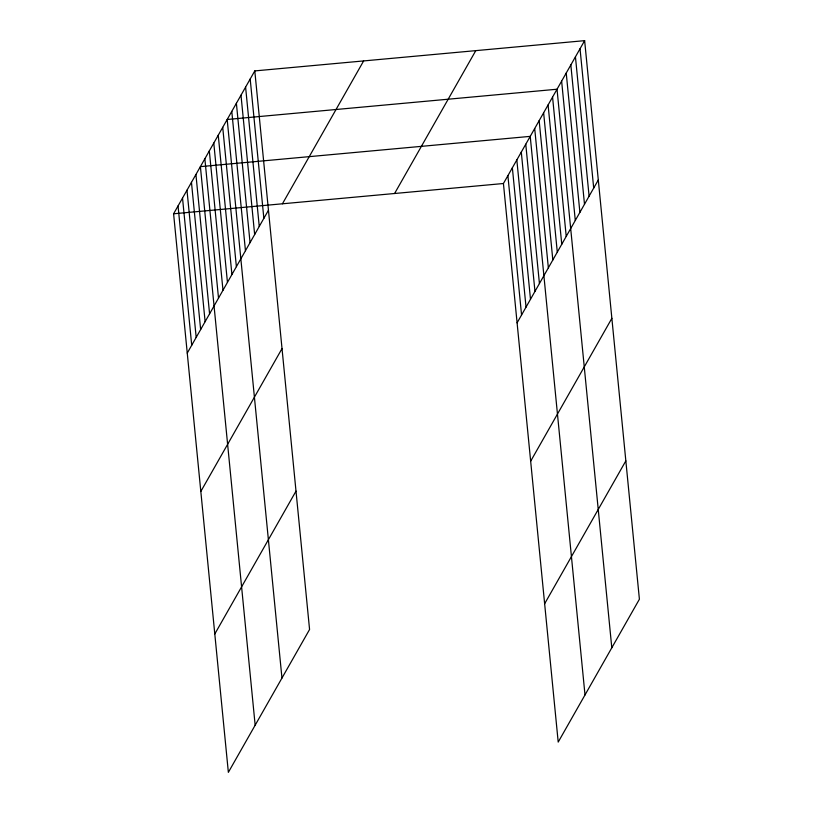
<?xml version="1.0" encoding="UTF-8"?>
<svg xmlns="http://www.w3.org/2000/svg" width="813" height="813" viewBox="0 0 813 813"><rect width="100%" height="100%" fill="white"/><g stroke="black" fill="none" stroke-linecap="round" stroke-linejoin="round"><path stroke-width="1.22" d="M254.794 70.914L309.57 629.486L228.362 772.35L173.596 213.778L254.794 70.914L584.638 40.65L639.404 599.222L558.206 742.086L503.43 183.514L584.638 40.65M187.254 353.106L268.463 210.242M282.436 203.789L363.645 60.924M200.821 491.459L282.02 348.594M394.59 193.504L475.788 50.64M214.795 633.998L296.003 491.133M517.098 322.842L598.297 179.978M530.665 461.195L611.864 318.33M544.639 603.744L625.847 460.869M173.596 213.778L503.43 183.514M580.035 48.75L593.703 188.077M575.441 56.839L589.1 196.167M570.838 64.938L584.496 204.266M566.234 73.038L579.893 212.366M561.631 81.127L575.289 220.455M611.803 647.798L557.027 89.227L227.183 119.491L281.959 678.062M552.566 97.082L566.224 236.41M548.094 104.938L561.763 244.266M543.633 112.794L557.291 252.132M539.161 120.659L552.83 259.987M534.7 128.515L548.358 267.843M585.004 694.942L530.228 136.371L200.394 166.635L255.16 725.206M525.767 144.226L539.426 283.554M521.296 152.082L534.964 291.42M516.834 159.948L530.493 299.275M512.363 167.803L526.031 307.131M507.901 175.659L521.56 314.987M250.191 79.003L263.859 218.341M245.597 87.103L259.256 226.431M240.994 95.202L254.652 234.53M236.39 103.292L250.048 242.62M231.786 111.391L245.455 250.719M222.721 127.346L236.38 266.674M218.25 135.202L231.918 274.53M213.789 143.058L227.447 282.385M209.327 150.913L222.986 290.241M204.856 158.779L218.514 298.107M195.923 174.49L209.581 313.818M191.462 182.346L205.12 321.674M186.99 190.201L200.648 329.539M182.529 198.067L196.187 337.395M178.057 205.923L191.716 345.251"/></g></svg>
